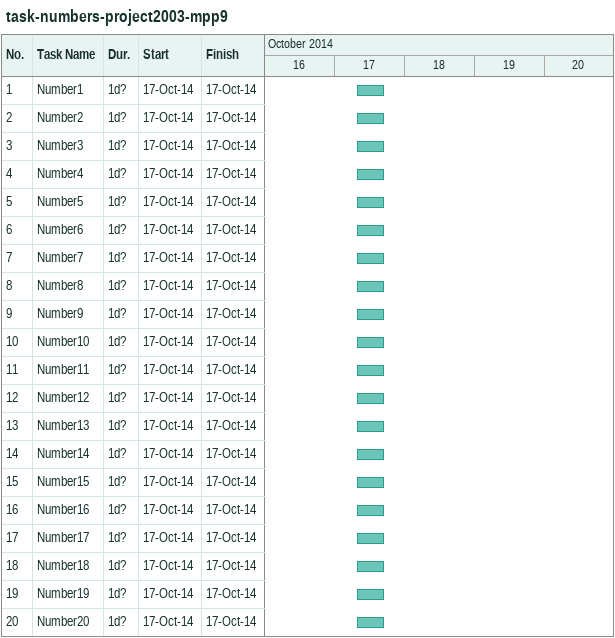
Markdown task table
task-numbers-project2003-mpp9

| ID | Task | Duration | Start | Finish |
|---|---|---|---|---|
| 1 | Number1 | 1d? | 2014-10-17 | 2014-10-17 |
| 2 | Number2 | 1d? | 2014-10-17 | 2014-10-17 |
| 3 | Number3 | 1d? | 2014-10-17 | 2014-10-17 |
| 4 | Number4 | 1d? | 2014-10-17 | 2014-10-17 |
| 5 | Number5 | 1d? | 2014-10-17 | 2014-10-17 |
| 6 | Number6 | 1d? | 2014-10-17 | 2014-10-17 |
| 7 | Number7 | 1d? | 2014-10-17 | 2014-10-17 |
| 8 | Number8 | 1d? | 2014-10-17 | 2014-10-17 |
| 9 | Number9 | 1d? | 2014-10-17 | 2014-10-17 |
| 10 | Number10 | 1d? | 2014-10-17 | 2014-10-17 |
| 11 | Number11 | 1d? | 2014-10-17 | 2014-10-17 |
| 12 | Number12 | 1d? | 2014-10-17 | 2014-10-17 |
| 13 | Number13 | 1d? | 2014-10-17 | 2014-10-17 |
| 14 | Number14 | 1d? | 2014-10-17 | 2014-10-17 |
| 15 | Number15 | 1d? | 2014-10-17 | 2014-10-17 |
| 16 | Number16 | 1d? | 2014-10-17 | 2014-10-17 |
| 17 | Number17 | 1d? | 2014-10-17 | 2014-10-17 |
| 18 | Number18 | 1d? | 2014-10-17 | 2014-10-17 |
| 19 | Number19 | 1d? | 2014-10-17 | 2014-10-17 |
| 20 | Number20 | 1d? | 2014-10-17 | 2014-10-17 |
